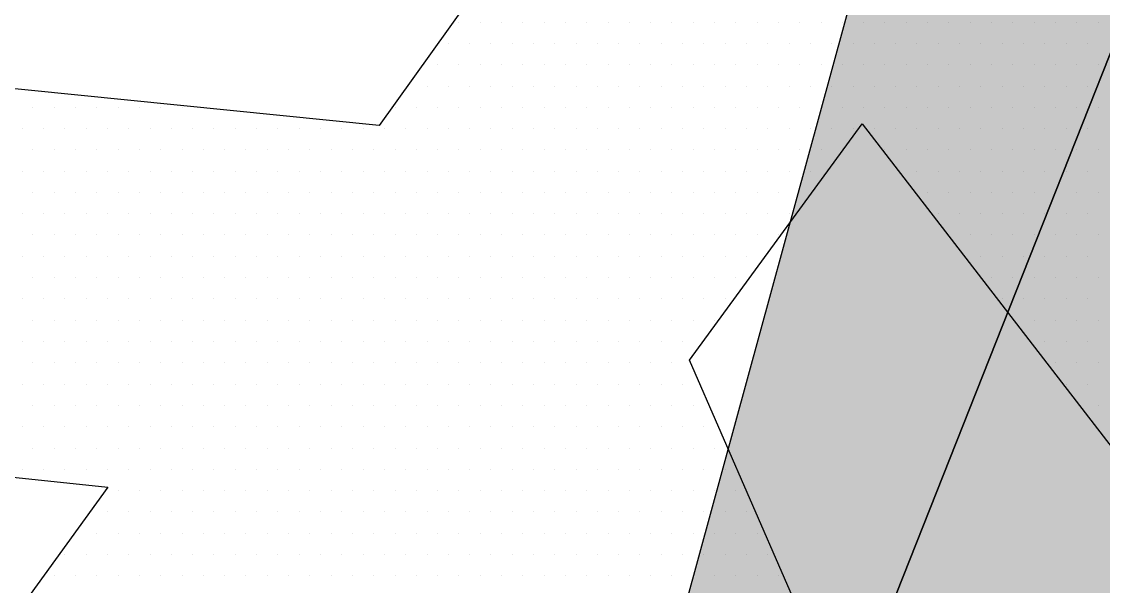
# Paper-space layout 'TOP_A1_00200_01-01-2017_MODELE' of a CAD drawing. Header units: millimetres. Extents: x -52 to 293, y -3 to 294.
# Drawn here: x -24.188 to -19.53, y 49.102 to 51.535 of the extents above; entities that cross this region are included whole.
import ezdxf

# ---------------------------------------------------------------- set-up
doc = ezdxf.new("R2010")
doc.units = ezdxf.units.MM
doc.header["$LTSCALE"] = 2
doc.linetypes.add('CACHEX2', pattern=[0.75, 0.5, -0.25])
for name, color, linetype in [('CALQUE_7', 4, 'Continuous'), ('CARTOUCHE', 7, 'Continuous'), ('rosace', 7, 'Continuous')]:
    doc.layers.add(name, color=color, linetype=linetype)

# ---------------------------------------------------------------- blocks, each defined once
blk = doc.blocks.new('A$C715108E3')
at = {"layer": 'CALQUE_7', "color": 131}
for p, q in [((-13.5764, -18.4684), (-13.5764, -18.4684)), ((-13.552, -18.4684), (-13.552, -18.4684)), ((-13.46, -18.4684), (-13.46, -18.4684)), ((-13.3686, -18.4684), (-13.3686, -18.4684)), ((-13.2767, -18.4684), (-13.2767, -18.4684)), ((-13.1849, -18.4684), (-13.1849, -18.4684)), ((-13.0934, -18.4684), (-13.0934, -18.4684)), ((-13.0014, -18.4684), (-13.0014, -18.4684)), ((-12.9098, -18.4684), (-12.9098, -18.4684)), ((-12.8178, -18.4684), (-12.8178, -18.4684)), ((-12.7265, -18.4684), (-12.7265, -18.4684)), ((-12.6345, -18.4684), (-12.6345, -18.4684)), ((-12.5424, -18.4684), (-12.5424, -18.4684)), ((-12.4514, -18.4684), (-12.4514, -18.4684)), ((-12.3593, -18.4684), (-12.3593, -18.4684)), ((-12.2673, -18.4684), (-12.2673, -18.4684)), ((-12.1762, -18.4684), (-12.1762, -18.4684)), ((-12.0844, -18.4684), (-12.0844, -18.4684)), ((-11.9924, -18.4684), (-11.9924, -18.4684)), ((-11.9011, -18.4684), (-11.9011, -18.4684)), ((-11.8091, -18.4684), (-11.8091, -18.4684)), ((-11.7174, -18.4684), (-11.7174, -18.4684)), ((-11.6252, -18.4684), (-11.6252, -18.4684)), ((-11.5338, -18.4684), (-11.5338, -18.4684)), ((-11.442, -18.4684), (-11.442, -18.4684)), ((-11.3501, -18.4684), (-11.3501, -18.4684)), ((-11.2587, -18.4684), (-11.2587, -18.4684)), ((-11.1668, -18.4684), (-11.1668, -18.4684)), ((-11.0748, -18.4684), (-11.0748, -18.4684)), ((-10.9835, -18.4684), (-10.9835, -18.4684)), ((-10.8917, -18.4684), (-10.8917, -18.4684)), ((-10.7995, -18.4684), (-10.7995, -18.4684)), ((-13.6422, -18.5599), (-13.6422, -18.5599)), ((-13.5976, -18.5599), (-13.5976, -18.5599)), ((-13.5063, -18.5599), (-13.5063, -18.5599)), ((-13.4143, -18.5599), (-13.4143, -18.5599)), ((-13.3223, -18.5599), (-13.3223, -18.5599)), ((-13.2312, -18.5599), (-13.2312, -18.5599)), ((-13.1392, -18.5599), (-13.1392, -18.5599)), ((-13.0473, -18.5599), (-13.0473, -18.5599)), ((-12.9559, -18.5599), (-12.9559, -18.5599)), ((-12.8642, -18.5599), (-12.8642, -18.5599)), ((-12.7722, -18.5599), (-12.7722, -18.5599)), ((-12.6802, -18.5599), (-12.6802, -18.5599)), ((-12.5889, -18.5599), (-12.5889, -18.5599)), ((-12.4971, -18.5599), (-12.4971, -18.5599)), ((-12.4053, -18.5599), (-12.4053, -18.5599)), ((-12.3136, -18.5599), (-12.3136, -18.5599)), ((-12.2216, -18.5599), (-12.2216, -18.5599)), ((-12.1298, -18.5599), (-12.1298, -18.5599)), ((-12.0387, -18.5599), (-12.0387, -18.5599)), ((-11.9465, -18.5599), (-11.9465, -18.5599)), ((-11.8546, -18.5599), (-11.8546, -18.5599)), ((-11.7628, -18.5599), (-11.7628, -18.5599)), ((-11.6713, -18.5599), (-11.6713, -18.5599)), ((-11.5795, -18.5599), (-11.5795, -18.5599)), ((-11.4877, -18.5599), (-11.4877, -18.5599)), ((-11.3966, -18.5599), (-11.3966, -18.5599)), ((-11.3046, -18.5599), (-11.3046, -18.5599)), ((-11.2126, -18.5599), (-11.2126, -18.5599)), ((-11.1213, -18.5599), (-11.1213, -18.5599)), ((-11.0293, -18.5599), (-11.0293, -18.5599)), ((-10.9374, -18.5599), (-10.9374, -18.5599)), ((-10.846, -18.5599), (-10.846, -18.5599)), ((-13.7082, -18.6525), (-13.7082, -18.6525)), ((-13.6441, -18.6525), (-13.6441, -18.6525)), ((-13.552, -18.6525), (-13.552, -18.6525)), ((-13.46, -18.6525), (-13.46, -18.6525)), ((-13.3686, -18.6525), (-13.3686, -18.6525)), ((-13.2767, -18.6525), (-13.2767, -18.6525)), ((-13.1849, -18.6525), (-13.1849, -18.6525)), ((-13.0934, -18.6525), (-13.0934, -18.6525)), ((-13.0014, -18.6525), (-13.0014, -18.6525)), ((-12.9098, -18.6525), (-12.9098, -18.6525)), ((-12.8178, -18.6525), (-12.8178, -18.6525)), ((-12.7265, -18.6525), (-12.7265, -18.6525)), ((-12.6345, -18.6525), (-12.6345, -18.6525)), ((-12.5424, -18.6525), (-12.5424, -18.6525)), ((-12.4514, -18.6525), (-12.4514, -18.6525)), ((-12.3593, -18.6525), (-12.3593, -18.6525)), ((-12.2673, -18.6525), (-12.2673, -18.6525)), ((-12.1762, -18.6525), (-12.1762, -18.6525)), ((-12.0844, -18.6525), (-12.0844, -18.6525)), ((-11.9924, -18.6525), (-11.9924, -18.6525)), ((-11.9011, -18.6525), (-11.9011, -18.6525)), ((-11.8091, -18.6525), (-11.8091, -18.6525)), ((-11.7174, -18.6525), (-11.7174, -18.6525)), ((-11.6252, -18.6525), (-11.6252, -18.6525)), ((-11.5338, -18.6525), (-11.5338, -18.6525)), ((-11.442, -18.6525), (-11.442, -18.6525)), ((-11.3501, -18.6525), (-11.3501, -18.6525)), ((-11.2587, -18.6525), (-11.2587, -18.6525)), ((-11.1668, -18.6525), (-11.1668, -18.6525)), ((-11.0748, -18.6525), (-11.0748, -18.6525)), ((-10.9835, -18.6525), (-10.9835, -18.6525)), ((-10.8917, -18.6525), (-10.8917, -18.6525)), ((-10.7995, -18.6525), (-10.7995, -18.6525)), ((-13.7737, -18.7438), (-13.7737, -18.7438)), ((-13.6894, -18.7438), (-13.6894, -18.7438)), ((-13.5976, -18.7438), (-13.5976, -18.7438)), ((-13.5063, -18.7438), (-13.5063, -18.7438)), ((-13.4143, -18.7438), (-13.4143, -18.7438)), ((-13.3223, -18.7438), (-13.3223, -18.7438)), ((-13.2312, -18.7438), (-13.2312, -18.7438)), ((-13.1392, -18.7438), (-13.1392, -18.7438)), ((-13.0473, -18.7438), (-13.0473, -18.7438)), ((-12.9559, -18.7438), (-12.9559, -18.7438)), ((-12.8642, -18.7438), (-12.8642, -18.7438)), ((-12.7722, -18.7438), (-12.7722, -18.7438)), ((-12.6802, -18.7438), (-12.6802, -18.7438)), ((-12.5889, -18.7438), (-12.5889, -18.7438)), ((-12.4971, -18.7438), (-12.4971, -18.7438)), ((-12.4053, -18.7438), (-12.4053, -18.7438)), ((-12.3136, -18.7438), (-12.3136, -18.7438)), ((-12.2216, -18.7438), (-12.2216, -18.7438)), ((-12.1298, -18.7438), (-12.1298, -18.7438)), ((-12.0387, -18.7438), (-12.0387, -18.7438)), ((-11.9465, -18.7438), (-11.9465, -18.7438)), ((-11.8546, -18.7438), (-11.8546, -18.7438)), ((-11.7628, -18.7438), (-11.7628, -18.7438)), ((-11.6713, -18.7438), (-11.6713, -18.7438)), ((-11.5795, -18.7438), (-11.5795, -18.7438)), ((-11.4877, -18.7438), (-11.4877, -18.7438)), ((-11.3966, -18.7438), (-11.3966, -18.7438)), ((-11.3046, -18.7438), (-11.3046, -18.7438)), ((-11.2126, -18.7438), (-11.2126, -18.7438)), ((-11.1213, -18.7438), (-11.1213, -18.7438)), ((-11.0293, -18.7438), (-11.0293, -18.7438)), ((-10.9374, -18.7438), (-10.9374, -18.7438)), ((-10.846, -18.7438), (-10.846, -18.7438)), ((-15.3866, -18.835), (-15.3866, -18.835)), ((-15.2948, -18.835), (-15.2948, -18.835)), ((-15.203, -18.835), (-15.203, -18.835)), ((-15.1117, -18.835), (-15.1117, -18.835)), ((-15.0197, -18.835), (-15.0197, -18.835)), ((-14.9278, -18.835), (-14.9278, -18.835)), ((-14.8364, -18.835), (-14.8364, -18.835)), ((-14.7444, -18.835), (-14.7444, -18.835)), ((-13.839, -18.835), (-13.839, -18.835)), ((-13.827, -18.835), (-13.827, -18.835)), ((-13.7351, -18.835), (-13.7351, -18.835)), ((-13.6441, -18.835), (-13.6441, -18.835)), ((-13.552, -18.835), (-13.552, -18.835)), ((-13.46, -18.835), (-13.46, -18.835)), ((-13.3686, -18.835), (-13.3686, -18.835)), ((-13.2767, -18.835), (-13.2767, -18.835)), ((-13.1849, -18.835), (-13.1849, -18.835)), ((-13.0934, -18.835), (-13.0934, -18.835)), ((-13.0014, -18.835), (-13.0014, -18.835)), ((-12.9098, -18.835), (-12.9098, -18.835)), ((-12.8178, -18.835), (-12.8178, -18.835)), ((-12.7265, -18.835), (-12.7265, -18.835)), ((-12.6345, -18.835), (-12.6345, -18.835)), ((-12.5424, -18.835), (-12.5424, -18.835)), ((-12.4514, -18.835), (-12.4514, -18.835)), ((-12.3593, -18.835), (-12.3593, -18.835)), ((-12.2673, -18.835), (-12.2673, -18.835)), ((-12.1762, -18.835), (-12.1762, -18.835)), ((-12.0844, -18.835), (-12.0844, -18.835)), ((-11.9924, -18.835), (-11.9924, -18.835)), ((-11.9011, -18.835), (-11.9011, -18.835)), ((-11.8091, -18.835), (-11.8091, -18.835)), ((-11.7174, -18.835), (-11.7174, -18.835)), ((-11.6252, -18.835), (-11.6252, -18.835)), ((-11.5338, -18.835), (-11.5338, -18.835)), ((-11.442, -18.835), (-11.442, -18.835)), ((-11.3501, -18.835), (-11.3501, -18.835)), ((-11.2587, -18.835), (-11.2587, -18.835)), ((-11.1668, -18.835), (-11.1668, -18.835)), ((-11.0748, -18.835), (-11.0748, -18.835)), ((-10.9835, -18.835), (-10.9835, -18.835)), ((-10.8917, -18.835), (-10.8917, -18.835)), ((-10.7995, -18.835), (-10.7995, -18.835)), ((-15.4324, -18.9276), (-15.4324, -18.9276)), ((-15.3409, -18.9276), (-15.3409, -18.9276)), ((-15.2491, -18.9276), (-15.2491, -18.9276)), ((-15.1572, -18.9276), (-15.1572, -18.9276)), ((-15.0652, -18.9276), (-15.0652, -18.9276)), ((-14.9739, -18.9276), (-14.9739, -18.9276)), ((-14.8819, -18.9276), (-14.8819, -18.9276)), ((-14.7903, -18.9276), (-14.7903, -18.9276)), ((-14.6988, -18.9276), (-14.6988, -18.9276)), ((-14.607, -18.9276), (-14.607, -18.9276)), ((-14.5152, -18.9276), (-14.5152, -18.9276)), ((-14.4237, -18.9276), (-14.4237, -18.9276)), ((-14.3319, -18.9276), (-14.3319, -18.9276)), ((-14.2398, -18.9276), (-14.2398, -18.9276)), ((-14.1478, -18.9276), (-14.1478, -18.9276)), ((-14.0566, -18.9276), (-14.0566, -18.9276)), ((-13.9645, -18.9276), (-13.9645, -18.9276)), ((-13.8727, -18.9276), (-13.8727, -18.9276)), ((-13.7812, -18.9276), (-13.7812, -18.9276)), ((-13.6894, -18.9276), (-13.6894, -18.9276)), ((-13.5976, -18.9276), (-13.5976, -18.9276)), ((-13.5063, -18.9276), (-13.5063, -18.9276)), ((-13.4143, -18.9276), (-13.4143, -18.9276)), ((-13.3223, -18.9276), (-13.3223, -18.9276)), ((-13.2312, -18.9276), (-13.2312, -18.9276)), ((-13.1392, -18.9276), (-13.1392, -18.9276)), ((-13.0473, -18.9276), (-13.0473, -18.9276)), ((-12.9559, -18.9276), (-12.9559, -18.9276)), ((-12.8642, -18.9276), (-12.8642, -18.9276)), ((-12.7722, -18.9276), (-12.7722, -18.9276)), ((-12.6802, -18.9276), (-12.6802, -18.9276)), ((-12.5889, -18.9276), (-12.5889, -18.9276)), ((-12.4971, -18.9276), (-12.4971, -18.9276)), ((-12.4053, -18.9276), (-12.4053, -18.9276)), ((-12.3136, -18.9276), (-12.3136, -18.9276)), ((-12.2216, -18.9276), (-12.2216, -18.9276)), ((-12.1298, -18.9276), (-12.1298, -18.9276)), ((-12.0387, -18.9276), (-12.0387, -18.9276)), ((-11.9465, -18.9276), (-11.9465, -18.9276)), ((-11.8546, -18.9276), (-11.8546, -18.9276)), ((-11.801, -18.9276), (-11.801, -18.9276)), ((-11.7628, -18.9276), (-11.7628, -18.9276)), ((-11.6713, -18.9276), (-11.6713, -18.9276)), ((-11.5795, -18.9276), (-11.5795, -18.9276)), ((-11.4877, -18.9276), (-11.4877, -18.9276)), ((-11.3966, -18.9276), (-11.3966, -18.9276)), ((-11.3046, -18.9276), (-11.3046, -18.9276)), ((-11.2126, -18.9276), (-11.2126, -18.9276)), ((-11.1213, -18.9276), (-11.1213, -18.9276)), ((-11.0293, -18.9276), (-11.0293, -18.9276)), ((-10.9374, -18.9276), (-10.9374, -18.9276)), ((-10.846, -18.9276), (-10.846, -18.9276)), ((-15.3866, -19.0189), (-15.3866, -19.0189)), ((-15.2948, -19.0189), (-15.2948, -19.0189)), ((-15.203, -19.0189), (-15.203, -19.0189)), ((-15.1117, -19.0189), (-15.1117, -19.0189)), ((-15.0197, -19.0189), (-15.0197, -19.0189)), ((-14.9278, -19.0189), (-14.9278, -19.0189)), ((-14.8364, -19.0189), (-14.8364, -19.0189)), ((-14.7444, -19.0189), (-14.7444, -19.0189)), ((-14.6527, -19.0189), (-14.6527, -19.0189)), ((-14.5611, -19.0189), (-14.5611, -19.0189)), ((-14.4694, -19.0189), (-14.4694, -19.0189)), ((-14.3774, -19.0189), (-14.3774, -19.0189)), ((-14.2861, -19.0189), (-14.2861, -19.0189)), ((-14.1941, -19.0189), (-14.1941, -19.0189)), ((-14.1021, -19.0189), (-14.1021, -19.0189)), ((-14.0103, -19.0189), (-14.0103, -19.0189)), ((-13.9192, -19.0189), (-13.9192, -19.0189)), ((-13.827, -19.0189), (-13.827, -19.0189)), ((-13.7351, -19.0189), (-13.7351, -19.0189)), ((-13.6441, -19.0189), (-13.6441, -19.0189)), ((-13.552, -19.0189), (-13.552, -19.0189)), ((-13.46, -19.0189), (-13.46, -19.0189)), ((-13.3686, -19.0189), (-13.3686, -19.0189)), ((-13.2767, -19.0189), (-13.2767, -19.0189)), ((-13.1849, -19.0189), (-13.1849, -19.0189)), ((-13.0934, -19.0189), (-13.0934, -19.0189)), ((-13.0014, -19.0189), (-13.0014, -19.0189)), ((-12.9098, -19.0189), (-12.9098, -19.0189)), ((-12.8178, -19.0189), (-12.8178, -19.0189)), ((-12.7265, -19.0189), (-12.7265, -19.0189)), ((-12.6345, -19.0189), (-12.6345, -19.0189)), ((-12.5424, -19.0189), (-12.5424, -19.0189)), ((-12.4514, -19.0189), (-12.4514, -19.0189)), ((-12.3593, -19.0189), (-12.3593, -19.0189)), ((-12.2673, -19.0189), (-12.2673, -19.0189)), ((-12.1762, -19.0189), (-12.1762, -19.0189)), ((-12.0844, -19.0189), (-12.0844, -19.0189)), ((-11.9924, -19.0189), (-11.9924, -19.0189)), ((-11.9011, -19.0189), (-11.9011, -19.0189)), ((-11.7296, -19.0189), (-11.7296, -19.0189)), ((-11.7174, -19.0189), (-11.7174, -19.0189)), ((-11.6252, -19.0189), (-11.6252, -19.0189)), ((-11.5338, -19.0189), (-11.5338, -19.0189)), ((-11.442, -19.0189), (-11.442, -19.0189)), ((-11.3501, -19.0189), (-11.3501, -19.0189)), ((-11.2587, -19.0189), (-11.2587, -19.0189)), ((-11.1668, -19.0189), (-11.1668, -19.0189)), ((-11.0748, -19.0189), (-11.0748, -19.0189)), ((-10.9835, -19.0189), (-10.9835, -19.0189)), ((-10.8917, -19.0189), (-10.8917, -19.0189)), ((-10.7995, -19.0189), (-10.7995, -19.0189)), ((-15.4324, -19.1101), (-15.4324, -19.1101)), ((-15.3409, -19.1101), (-15.3409, -19.1101)), ((-15.2491, -19.1101), (-15.2491, -19.1101)), ((-15.1572, -19.1101), (-15.1572, -19.1101)), ((-15.0652, -19.1101), (-15.0652, -19.1101)), ((-14.9739, -19.1101), (-14.9739, -19.1101)), ((-14.8819, -19.1101), (-14.8819, -19.1101)), ((-14.7903, -19.1101), (-14.7903, -19.1101)), ((-14.6988, -19.1101), (-14.6988, -19.1101)), ((-14.607, -19.1101), (-14.607, -19.1101)), ((-14.5152, -19.1101), (-14.5152, -19.1101)), ((-14.4237, -19.1101), (-14.4237, -19.1101)), ((-14.3319, -19.1101), (-14.3319, -19.1101)), ((-14.2398, -19.1101), (-14.2398, -19.1101)), ((-14.1478, -19.1101), (-14.1478, -19.1101)), ((-14.0566, -19.1101), (-14.0566, -19.1101)), ((-13.9645, -19.1101), (-13.9645, -19.1101)), ((-13.8727, -19.1101), (-13.8727, -19.1101)), ((-13.7812, -19.1101), (-13.7812, -19.1101)), ((-13.6894, -19.1101), (-13.6894, -19.1101)), ((-13.5976, -19.1101), (-13.5976, -19.1101)), ((-13.5063, -19.1101), (-13.5063, -19.1101)), ((-13.4143, -19.1101), (-13.4143, -19.1101)), ((-13.3223, -19.1101), (-13.3223, -19.1101)), ((-13.2312, -19.1101), (-13.2312, -19.1101)), ((-13.1392, -19.1101), (-13.1392, -19.1101)), ((-13.0473, -19.1101), (-13.0473, -19.1101)), ((-12.9559, -19.1101), (-12.9559, -19.1101)), ((-12.8642, -19.1101), (-12.8642, -19.1101)), ((-12.7722, -19.1101), (-12.7722, -19.1101)), ((-12.6802, -19.1101), (-12.6802, -19.1101)), ((-12.5889, -19.1101), (-12.5889, -19.1101)), ((-12.4971, -19.1101), (-12.4971, -19.1101)), ((-12.4053, -19.1101), (-12.4053, -19.1101)), ((-12.3136, -19.1101), (-12.3136, -19.1101)), ((-12.2216, -19.1101), (-12.2216, -19.1101)), ((-12.1298, -19.1101), (-12.1298, -19.1101)), ((-12.0387, -19.1101), (-12.0387, -19.1101)), ((-11.659, -19.1101), (-11.659, -19.1101)), ((-11.5795, -19.1101), (-11.5795, -19.1101)), ((-11.4877, -19.1101), (-11.4877, -19.1101)), ((-11.3966, -19.1101), (-11.3966, -19.1101)), ((-11.3046, -19.1101), (-11.3046, -19.1101)), ((-11.2126, -19.1101), (-11.2126, -19.1101)), ((-11.1213, -19.1101), (-11.1213, -19.1101)), ((-11.0293, -19.1101), (-11.0293, -19.1101)), ((-10.9374, -19.1101), (-10.9374, -19.1101)), ((-10.846, -19.1101), (-10.846, -19.1101)), ((-15.3866, -19.2027), (-15.3866, -19.2027)), ((-15.2948, -19.2027), (-15.2948, -19.2027)), ((-15.203, -19.2027), (-15.203, -19.2027)), ((-15.1117, -19.2027), (-15.1117, -19.2027)), ((-15.0197, -19.2027), (-15.0197, -19.2027)), ((-14.9278, -19.2027), (-14.9278, -19.2027)), ((-14.8364, -19.2027), (-14.8364, -19.2027)), ((-14.7444, -19.2027), (-14.7444, -19.2027)), ((-14.6527, -19.2027), (-14.6527, -19.2027)), ((-14.5611, -19.2027), (-14.5611, -19.2027)), ((-14.4694, -19.2027), (-14.4694, -19.2027)), ((-14.3774, -19.2027), (-14.3774, -19.2027)), ((-14.2861, -19.2027), (-14.2861, -19.2027)), ((-14.1941, -19.2027), (-14.1941, -19.2027)), ((-14.1021, -19.2027), (-14.1021, -19.2027)), ((-14.0103, -19.2027), (-14.0103, -19.2027)), ((-13.9192, -19.2027), (-13.9192, -19.2027)), ((-13.827, -19.2027), (-13.827, -19.2027)), ((-13.7351, -19.2027), (-13.7351, -19.2027)), ((-13.6441, -19.2027), (-13.6441, -19.2027)), ((-13.552, -19.2027), (-13.552, -19.2027)), ((-13.46, -19.2027), (-13.46, -19.2027)), ((-13.3686, -19.2027), (-13.3686, -19.2027)), ((-13.2767, -19.2027), (-13.2767, -19.2027)), ((-13.1849, -19.2027), (-13.1849, -19.2027)), ((-13.0934, -19.2027), (-13.0934, -19.2027)), ((-13.0014, -19.2027), (-13.0014, -19.2027)), ((-12.9098, -19.2027), (-12.9098, -19.2027)), ((-12.8178, -19.2027), (-12.8178, -19.2027)), ((-12.7265, -19.2027), (-12.7265, -19.2027)), ((-12.6345, -19.2027), (-12.6345, -19.2027)), ((-12.5424, -19.2027), (-12.5424, -19.2027)), ((-12.4514, -19.2027), (-12.4514, -19.2027)), ((-12.3593, -19.2027), (-12.3593, -19.2027)), ((-12.2673, -19.2027), (-12.2673, -19.2027)), ((-12.1762, -19.2027), (-12.1762, -19.2027)), ((-12.0844, -19.2027), (-12.0844, -19.2027)), ((-11.5885, -19.2027), (-11.5885, -19.2027)), ((-11.5338, -19.2027), (-11.5338, -19.2027)), ((-11.442, -19.2027), (-11.442, -19.2027)), ((-11.3501, -19.2027), (-11.3501, -19.2027)), ((-11.2587, -19.2027), (-11.2587, -19.2027)), ((-11.1668, -19.2027), (-11.1668, -19.2027)), ((-11.0748, -19.2027), (-11.0748, -19.2027)), ((-10.9835, -19.2027), (-10.9835, -19.2027)), ((-10.8917, -19.2027), (-10.8917, -19.2027)), ((-10.7995, -19.2027), (-10.7995, -19.2027)), ((-15.4324, -19.294), (-15.4324, -19.294)), ((-15.3409, -19.294), (-15.3409, -19.294)), ((-15.2491, -19.294), (-15.2491, -19.294)), ((-15.1572, -19.294), (-15.1572, -19.294)), ((-15.0652, -19.294), (-15.0652, -19.294)), ((-14.9739, -19.294), (-14.9739, -19.294)), ((-14.8819, -19.294), (-14.8819, -19.294)), ((-14.7903, -19.294), (-14.7903, -19.294)), ((-14.6988, -19.294), (-14.6988, -19.294)), ((-14.607, -19.294), (-14.607, -19.294)), ((-14.5152, -19.294), (-14.5152, -19.294)), ((-14.4237, -19.294), (-14.4237, -19.294)), ((-14.3319, -19.294), (-14.3319, -19.294)), ((-14.2398, -19.294), (-14.2398, -19.294)), ((-14.1478, -19.294), (-14.1478, -19.294)), ((-14.0566, -19.294), (-14.0566, -19.294)), ((-13.9645, -19.294), (-13.9645, -19.294)), ((-13.8727, -19.294), (-13.8727, -19.294)), ((-13.7812, -19.294), (-13.7812, -19.294)), ((-13.6894, -19.294), (-13.6894, -19.294)), ((-13.5976, -19.294), (-13.5976, -19.294)), ((-13.5063, -19.294), (-13.5063, -19.294)), ((-13.4143, -19.294), (-13.4143, -19.294)), ((-13.3223, -19.294), (-13.3223, -19.294)), ((-13.2312, -19.294), (-13.2312, -19.294)), ((-13.1392, -19.294), (-13.1392, -19.294)), ((-13.0473, -19.294), (-13.0473, -19.294)), ((-12.9559, -19.294), (-12.9559, -19.294)), ((-12.8642, -19.294), (-12.8642, -19.294)), ((-12.7722, -19.294), (-12.7722, -19.294)), ((-12.6802, -19.294), (-12.6802, -19.294)), ((-12.5889, -19.294), (-12.5889, -19.294)), ((-12.4971, -19.294), (-12.4971, -19.294)), ((-12.4053, -19.294), (-12.4053, -19.294)), ((-12.3136, -19.294), (-12.3136, -19.294)), ((-12.2216, -19.294), (-12.2216, -19.294)), ((-12.1298, -19.294), (-12.1298, -19.294)), ((-11.5177, -19.294), (-11.5177, -19.294)), ((-11.4877, -19.294), (-11.4877, -19.294)), ((-11.3966, -19.294), (-11.3966, -19.294)), ((-11.3046, -19.294), (-11.3046, -19.294)), ((-11.2126, -19.294), (-11.2126, -19.294)), ((-11.1213, -19.294), (-11.1213, -19.294)), ((-11.0293, -19.294), (-11.0293, -19.294)), ((-10.9374, -19.294), (-10.9374, -19.294)), ((-10.846, -19.294), (-10.846, -19.294)), ((-15.3866, -19.3855), (-15.3866, -19.3855)), ((-15.2948, -19.3855), (-15.2948, -19.3855)), ((-15.203, -19.3855), (-15.203, -19.3855)), ((-15.1117, -19.3855), (-15.1117, -19.3855)), ((-15.0197, -19.3855), (-15.0197, -19.3855)), ((-14.9278, -19.3855), (-14.9278, -19.3855)), ((-14.8364, -19.3855), (-14.8364, -19.3855)), ((-14.7444, -19.3855), (-14.7444, -19.3855)), ((-14.6527, -19.3855), (-14.6527, -19.3855)), ((-14.5611, -19.3855), (-14.5611, -19.3855)), ((-14.4694, -19.3855), (-14.4694, -19.3855)), ((-14.3774, -19.3855), (-14.3774, -19.3855)), ((-14.2861, -19.3855), (-14.2861, -19.3855)), ((-14.1941, -19.3855), (-14.1941, -19.3855)), ((-14.1021, -19.3855), (-14.1021, -19.3855)), ((-14.0103, -19.3855), (-14.0103, -19.3855)), ((-13.9192, -19.3855), (-13.9192, -19.3855)), ((-13.827, -19.3855), (-13.827, -19.3855)), ((-13.7351, -19.3855), (-13.7351, -19.3855)), ((-13.6441, -19.3855), (-13.6441, -19.3855)), ((-13.552, -19.3855), (-13.552, -19.3855)), ((-13.46, -19.3855), (-13.46, -19.3855)), ((-13.3686, -19.3855), (-13.3686, -19.3855)), ((-13.2767, -19.3855), (-13.2767, -19.3855)), ((-13.1849, -19.3855), (-13.1849, -19.3855)), ((-13.0934, -19.3855), (-13.0934, -19.3855)), ((-13.0014, -19.3855), (-13.0014, -19.3855)), ((-12.9098, -19.3855), (-12.9098, -19.3855)), ((-12.8178, -19.3855), (-12.8178, -19.3855)), ((-12.7265, -19.3855), (-12.7265, -19.3855)), ((-12.6345, -19.3855), (-12.6345, -19.3855)), ((-12.5424, -19.3855), (-12.5424, -19.3855)), ((-12.4514, -19.3855), (-12.4514, -19.3855)), ((-12.3593, -19.3855), (-12.3593, -19.3855)), ((-12.2673, -19.3855), (-12.2673, -19.3855)), ((-12.1762, -19.3855), (-12.1762, -19.3855)), ((-11.4464, -19.3855), (-11.4464, -19.3855)), ((-11.442, -19.3855), (-11.442, -19.3855)), ((-11.3501, -19.3855), (-11.3501, -19.3855)), ((-11.2587, -19.3855), (-11.2587, -19.3855)), ((-11.1668, -19.3855), (-11.1668, -19.3855)), ((-11.0748, -19.3855), (-11.0748, -19.3855)), ((-10.9835, -19.3855), (-10.9835, -19.3855)), ((-10.8917, -19.3855), (-10.8917, -19.3855)), ((-10.7995, -19.3855), (-10.7995, -19.3855)), ((-15.4324, -19.4779), (-15.4324, -19.4779)), ((-15.3409, -19.4779), (-15.3409, -19.4779)), ((-15.2491, -19.4779), (-15.2491, -19.4779)), ((-15.1572, -19.4779), (-15.1572, -19.4779)), ((-15.0652, -19.4779), (-15.0652, -19.4779)), ((-14.9739, -19.4779), (-14.9739, -19.4779)), ((-14.8819, -19.4779), (-14.8819, -19.4779)), ((-14.7903, -19.4779), (-14.7903, -19.4779)), ((-14.6988, -19.4779), (-14.6988, -19.4779)), ((-14.607, -19.4779), (-14.607, -19.4779)), ((-14.5152, -19.4779), (-14.5152, -19.4779)), ((-14.4237, -19.4779), (-14.4237, -19.4779)), ((-14.3319, -19.4779), (-14.3319, -19.4779)), ((-14.2398, -19.4779), (-14.2398, -19.4779)), ((-14.1478, -19.4779), (-14.1478, -19.4779)), ((-14.0566, -19.4779), (-14.0566, -19.4779)), ((-13.9645, -19.4779), (-13.9645, -19.4779)), ((-13.8727, -19.4779), (-13.8727, -19.4779)), ((-13.7812, -19.4779), (-13.7812, -19.4779)), ((-13.6894, -19.4779), (-13.6894, -19.4779)), ((-13.5976, -19.4779), (-13.5976, -19.4779)), ((-13.5063, -19.4779), (-13.5063, -19.4779)), ((-13.4143, -19.4779), (-13.4143, -19.4779)), ((-13.3223, -19.4779), (-13.3223, -19.4779)), ((-13.2312, -19.4779), (-13.2312, -19.4779)), ((-13.1392, -19.4779), (-13.1392, -19.4779)), ((-13.0473, -19.4779), (-13.0473, -19.4779)), ((-12.9559, -19.4779), (-12.9559, -19.4779)), ((-12.8642, -19.4779), (-12.8642, -19.4779)), ((-12.7722, -19.4779), (-12.7722, -19.4779)), ((-12.6802, -19.4779), (-12.6802, -19.4779)), ((-12.5889, -19.4779), (-12.5889, -19.4779)), ((-12.4971, -19.4779), (-12.4971, -19.4779)), ((-12.4053, -19.4779), (-12.4053, -19.4779)), ((-12.3136, -19.4779), (-12.3136, -19.4779)), ((-11.3758, -19.4779), (-11.3758, -19.4779)), ((-11.3046, -19.4779), (-11.3046, -19.4779)), ((-11.2126, -19.4779), (-11.2126, -19.4779)), ((-11.1213, -19.4779), (-11.1213, -19.4779)), ((-11.0293, -19.4779), (-11.0293, -19.4779)), ((-10.9374, -19.4779), (-10.9374, -19.4779)), ((-10.846, -19.4779), (-10.846, -19.4779)), ((-15.3866, -19.5693), (-15.3866, -19.5693)), ((-15.2948, -19.5693), (-15.2948, -19.5693)), ((-15.203, -19.5693), (-15.203, -19.5693)), ((-15.1117, -19.5693), (-15.1117, -19.5693)), ((-15.0197, -19.5693), (-15.0197, -19.5693)), ((-14.9278, -19.5693), (-14.9278, -19.5693)), ((-14.8364, -19.5693), (-14.8364, -19.5693)), ((-14.7444, -19.5693), (-14.7444, -19.5693)), ((-14.6527, -19.5693), (-14.6527, -19.5693)), ((-14.5611, -19.5693), (-14.5611, -19.5693)), ((-14.4694, -19.5693), (-14.4694, -19.5693)), ((-14.3774, -19.5693), (-14.3774, -19.5693)), ((-14.2861, -19.5693), (-14.2861, -19.5693)), ((-14.1941, -19.5693), (-14.1941, -19.5693)), ((-14.1021, -19.5693), (-14.1021, -19.5693)), ((-14.0103, -19.5693), (-14.0103, -19.5693)), ((-13.9192, -19.5693), (-13.9192, -19.5693)), ((-13.827, -19.5693), (-13.827, -19.5693)), ((-13.7351, -19.5693), (-13.7351, -19.5693)), ((-13.6441, -19.5693), (-13.6441, -19.5693)), ((-13.552, -19.5693), (-13.552, -19.5693)), ((-13.46, -19.5693), (-13.46, -19.5693)), ((-13.3686, -19.5693), (-13.3686, -19.5693)), ((-13.2767, -19.5693), (-13.2767, -19.5693)), ((-13.1849, -19.5693), (-13.1849, -19.5693)), ((-13.0934, -19.5693), (-13.0934, -19.5693)), ((-13.0014, -19.5693), (-13.0014, -19.5693)), ((-12.9098, -19.5693), (-12.9098, -19.5693)), ((-12.8178, -19.5693), (-12.8178, -19.5693)), ((-12.7265, -19.5693), (-12.7265, -19.5693)), ((-12.6345, -19.5693), (-12.6345, -19.5693)), ((-12.5424, -19.5693), (-12.5424, -19.5693)), ((-12.4514, -19.5693), (-12.4514, -19.5693)), ((-12.3593, -19.5693), (-12.3593, -19.5693)), ((-11.305, -19.5693), (-11.305, -19.5693)), ((-11.2587, -19.5693), (-11.2587, -19.5693)), ((-11.1668, -19.5693), (-11.1668, -19.5693)), ((-11.0748, -19.5693), (-11.0748, -19.5693)), ((-10.9835, -19.5693), (-10.9835, -19.5693)), ((-10.8917, -19.5693), (-10.8917, -19.5693)), ((-10.7995, -19.5693), (-10.7995, -19.5693)), ((-15.4324, -19.6606), (-15.4324, -19.6606)), ((-15.3409, -19.6606), (-15.3409, -19.6606)), ((-15.2491, -19.6606), (-15.2491, -19.6606)), ((-15.1572, -19.6606), (-15.1572, -19.6606)), ((-15.0652, -19.6606), (-15.0652, -19.6606)), ((-14.9739, -19.6606), (-14.9739, -19.6606)), ((-14.8819, -19.6606), (-14.8819, -19.6606)), ((-14.7903, -19.6606), (-14.7903, -19.6606)), ((-14.6988, -19.6606), (-14.6988, -19.6606)), ((-14.607, -19.6606), (-14.607, -19.6606)), ((-14.5152, -19.6606), (-14.5152, -19.6606)), ((-14.4237, -19.6606), (-14.4237, -19.6606)), ((-14.3319, -19.6606), (-14.3319, -19.6606)), ((-14.2398, -19.6606), (-14.2398, -19.6606)), ((-14.1478, -19.6606), (-14.1478, -19.6606)), ((-14.0566, -19.6606), (-14.0566, -19.6606)), ((-13.9645, -19.6606), (-13.9645, -19.6606)), ((-13.8727, -19.6606), (-13.8727, -19.6606)), ((-13.7812, -19.6606), (-13.7812, -19.6606)), ((-13.6894, -19.6606), (-13.6894, -19.6606)), ((-13.5976, -19.6606), (-13.5976, -19.6606)), ((-13.5063, -19.6606), (-13.5063, -19.6606)), ((-13.4143, -19.6606), (-13.4143, -19.6606)), ((-13.3223, -19.6606), (-13.3223, -19.6606)), ((-13.2312, -19.6606), (-13.2312, -19.6606)), ((-13.1392, -19.6606), (-13.1392, -19.6606)), ((-13.0473, -19.6606), (-13.0473, -19.6606)), ((-12.9559, -19.6606), (-12.9559, -19.6606)), ((-12.8642, -19.6606), (-12.8642, -19.6606)), ((-12.7722, -19.6606), (-12.7722, -19.6606)), ((-12.6802, -19.6606), (-12.6802, -19.6606)), ((-12.5889, -19.6606), (-12.5889, -19.6606)), ((-12.4971, -19.6606), (-12.4971, -19.6606)), ((-12.4053, -19.6606), (-12.4053, -19.6606)), ((-11.2337, -19.6606), (-11.2337, -19.6606)), ((-11.2126, -19.6606), (-11.2126, -19.6606)), ((-11.1213, -19.6606), (-11.1213, -19.6606)), ((-11.0293, -19.6606), (-11.0293, -19.6606)), ((-10.9374, -19.6606), (-10.9374, -19.6606)), ((-10.846, -19.6606), (-10.846, -19.6606)), ((-15.3866, -19.753), (-15.3866, -19.753)), ((-15.2948, -19.753), (-15.2948, -19.753)), ((-15.203, -19.753), (-15.203, -19.753)), ((-15.1117, -19.753), (-15.1117, -19.753)), ((-15.0197, -19.753), (-15.0197, -19.753)), ((-14.9278, -19.753), (-14.9278, -19.753)), ((-14.8364, -19.753), (-14.8364, -19.753)), ((-14.7444, -19.753), (-14.7444, -19.753)), ((-14.6527, -19.753), (-14.6527, -19.753)), ((-14.5611, -19.753), (-14.5611, -19.753)), ((-14.4694, -19.753), (-14.4694, -19.753)), ((-14.3774, -19.753), (-14.3774, -19.753)), ((-14.2861, -19.753), (-14.2861, -19.753)), ((-14.1941, -19.753), (-14.1941, -19.753)), ((-14.1021, -19.753), (-14.1021, -19.753)), ((-14.0103, -19.753), (-14.0103, -19.753)), ((-13.9192, -19.753), (-13.9192, -19.753)), ((-13.827, -19.753), (-13.827, -19.753)), ((-13.7351, -19.753), (-13.7351, -19.753)), ((-13.6441, -19.753), (-13.6441, -19.753)), ((-13.552, -19.753), (-13.552, -19.753)), ((-13.46, -19.753), (-13.46, -19.753)), ((-13.3686, -19.753), (-13.3686, -19.753)), ((-13.2767, -19.753), (-13.2767, -19.753)), ((-13.1849, -19.753), (-13.1849, -19.753)), ((-13.0934, -19.753), (-13.0934, -19.753)), ((-13.0014, -19.753), (-13.0014, -19.753)), ((-12.9098, -19.753), (-12.9098, -19.753)), ((-12.8178, -19.753), (-12.8178, -19.753)), ((-12.7265, -19.753), (-12.7265, -19.753)), ((-12.6345, -19.753), (-12.6345, -19.753)), ((-12.5424, -19.753), (-12.5424, -19.753)), ((-12.4514, -19.753), (-12.4514, -19.753)), ((-11.1629, -19.753), (-11.1629, -19.753)), ((-11.0748, -19.753), (-11.0748, -19.753)), ((-10.9835, -19.753), (-10.9835, -19.753)), ((-10.8917, -19.753), (-10.8917, -19.753)), ((-10.7995, -19.753), (-10.7995, -19.753)), ((-15.4324, -19.8444), (-15.4324, -19.8444)), ((-15.3409, -19.8444), (-15.3409, -19.8444)), ((-15.2491, -19.8444), (-15.2491, -19.8444)), ((-15.1572, -19.8444), (-15.1572, -19.8444)), ((-15.0652, -19.8444), (-15.0652, -19.8444)), ((-14.9739, -19.8444), (-14.9739, -19.8444)), ((-14.8819, -19.8444), (-14.8819, -19.8444)), ((-14.7903, -19.8444), (-14.7903, -19.8444)), ((-14.6988, -19.8444), (-14.6988, -19.8444)), ((-14.607, -19.8444), (-14.607, -19.8444)), ((-14.5152, -19.8444), (-14.5152, -19.8444)), ((-14.4237, -19.8444), (-14.4237, -19.8444)), ((-14.3319, -19.8444), (-14.3319, -19.8444)), ((-14.2398, -19.8444), (-14.2398, -19.8444)), ((-14.1478, -19.8444), (-14.1478, -19.8444)), ((-14.0566, -19.8444), (-14.0566, -19.8444)), ((-13.9645, -19.8444), (-13.9645, -19.8444)), ((-13.8727, -19.8444), (-13.8727, -19.8444)), ((-13.7812, -19.8444), (-13.7812, -19.8444)), ((-13.6894, -19.8444), (-13.6894, -19.8444)), ((-13.5976, -19.8444), (-13.5976, -19.8444)), ((-13.5063, -19.8444), (-13.5063, -19.8444)), ((-13.4143, -19.8444), (-13.4143, -19.8444)), ((-13.3223, -19.8444), (-13.3223, -19.8444)), ((-13.2312, -19.8444), (-13.2312, -19.8444)), ((-13.1392, -19.8444), (-13.1392, -19.8444)), ((-13.0473, -19.8444), (-13.0473, -19.8444)), ((-12.9559, -19.8444), (-12.9559, -19.8444)), ((-12.8642, -19.8444), (-12.8642, -19.8444)), ((-12.7722, -19.8444), (-12.7722, -19.8444)), ((-12.6802, -19.8444), (-12.6802, -19.8444)), ((-12.5889, -19.8444), (-12.5889, -19.8444)), ((-11.0922, -19.8444), (-11.0922, -19.8444)), ((-11.0293, -19.8444), (-11.0293, -19.8444)), ((-10.9374, -19.8444), (-10.9374, -19.8444)), ((-10.846, -19.8444), (-10.846, -19.8444)), ((-15.3866, -19.9357), (-15.3866, -19.9357)), ((-15.2948, -19.9357), (-15.2948, -19.9357)), ((-15.203, -19.9357), (-15.203, -19.9357)), ((-15.1117, -19.9357), (-15.1117, -19.9357)), ((-15.0197, -19.9357), (-15.0197, -19.9357)), ((-14.9278, -19.9357), (-14.9278, -19.9357)), ((-14.8364, -19.9357), (-14.8364, -19.9357)), ((-14.7444, -19.9357), (-14.7444, -19.9357)), ((-14.6527, -19.9357), (-14.6527, -19.9357)), ((-14.5611, -19.9357), (-14.5611, -19.9357)), ((-14.4694, -19.9357), (-14.4694, -19.9357)), ((-14.3774, -19.9357), (-14.3774, -19.9357)), ((-14.2861, -19.9357), (-14.2861, -19.9357)), ((-14.1941, -19.9357), (-14.1941, -19.9357)), ((-14.1021, -19.9357), (-14.1021, -19.9357)), ((-14.0103, -19.9357), (-14.0103, -19.9357)), ((-13.9192, -19.9357), (-13.9192, -19.9357)), ((-13.827, -19.9357), (-13.827, -19.9357)), ((-13.7351, -19.9357), (-13.7351, -19.9357)), ((-13.6441, -19.9357), (-13.6441, -19.9357)), ((-13.552, -19.9357), (-13.552, -19.9357)), ((-13.46, -19.9357), (-13.46, -19.9357)), ((-13.3686, -19.9357), (-13.3686, -19.9357)), ((-13.2767, -19.9357), (-13.2767, -19.9357)), ((-13.1849, -19.9357), (-13.1849, -19.9357)), ((-13.0934, -19.9357), (-13.0934, -19.9357)), ((-13.0014, -19.9357), (-13.0014, -19.9357)), ((-12.9098, -19.9357), (-12.9098, -19.9357)), ((-12.8178, -19.9357), (-12.8178, -19.9357)), ((-12.7265, -19.9357), (-12.7265, -19.9357)), ((-12.6345, -19.9357), (-12.6345, -19.9357)), ((-11.021, -19.9357), (-11.021, -19.9357)), ((-10.9835, -19.9357), (-10.9835, -19.9357)), ((-10.8917, -19.9357), (-10.8917, -19.9357)), ((-10.7995, -19.9357), (-10.7995, -19.9357)), ((-15.4324, -20.0281), (-15.4324, -20.0281)), ((-15.3409, -20.0281), (-15.3409, -20.0281)), ((-15.2491, -20.0281), (-15.2491, -20.0281)), ((-15.1572, -20.0281), (-15.1572, -20.0281)), ((-15.0652, -20.0281), (-15.0652, -20.0281)), ((-14.9739, -20.0281), (-14.9739, -20.0281)), ((-14.8819, -20.0281), (-14.8819, -20.0281)), ((-14.7903, -20.0281), (-14.7903, -20.0281)), ((-14.6988, -20.0281), (-14.6988, -20.0281)), ((-14.607, -20.0281), (-14.607, -20.0281)), ((-14.5152, -20.0281), (-14.5152, -20.0281)), ((-14.4237, -20.0281), (-14.4237, -20.0281)), ((-14.3319, -20.0281), (-14.3319, -20.0281)), ((-14.2398, -20.0281), (-14.2398, -20.0281)), ((-14.1478, -20.0281), (-14.1478, -20.0281)), ((-14.0566, -20.0281), (-14.0566, -20.0281)), ((-13.9645, -20.0281), (-13.9645, -20.0281)), ((-13.8727, -20.0281), (-13.8727, -20.0281)), ((-13.7812, -20.0281), (-13.7812, -20.0281)), ((-13.6894, -20.0281), (-13.6894, -20.0281)), ((-13.5976, -20.0281), (-13.5976, -20.0281)), ((-13.5063, -20.0281), (-13.5063, -20.0281)), ((-13.4143, -20.0281), (-13.4143, -20.0281)), ((-13.3223, -20.0281), (-13.3223, -20.0281)), ((-13.2312, -20.0281), (-13.2312, -20.0281)), ((-13.1392, -20.0281), (-13.1392, -20.0281)), ((-13.0473, -20.0281), (-13.0473, -20.0281)), ((-12.9559, -20.0281), (-12.9559, -20.0281)), ((-12.8642, -20.0281), (-12.8642, -20.0281)), ((-12.7722, -20.0281), (-12.7722, -20.0281)), ((-12.6802, -20.0281), (-12.6802, -20.0281)), ((-12.5889, -20.0281), (-12.5889, -20.0281)), ((-10.9502, -20.0281), (-10.9502, -20.0281)), ((-10.9374, -20.0281), (-10.9374, -20.0281)), ((-10.846, -20.0281), (-10.846, -20.0281)), ((-15.3866, -20.1196), (-15.3866, -20.1196)), ((-15.2948, -20.1196), (-15.2948, -20.1196)), ((-15.203, -20.1196), (-15.203, -20.1196)), ((-15.1117, -20.1196), (-15.1117, -20.1196)), ((-15.0197, -20.1196), (-15.0197, -20.1196)), ((-14.9278, -20.1196), (-14.9278, -20.1196)), ((-14.8364, -20.1196), (-14.8364, -20.1196)), ((-14.7444, -20.1196), (-14.7444, -20.1196)), ((-14.6527, -20.1196), (-14.6527, -20.1196)), ((-14.5611, -20.1196), (-14.5611, -20.1196)), ((-14.4694, -20.1196), (-14.4694, -20.1196)), ((-14.3774, -20.1196), (-14.3774, -20.1196)), ((-14.2861, -20.1196), (-14.2861, -20.1196)), ((-14.1941, -20.1196), (-14.1941, -20.1196)), ((-14.1021, -20.1196), (-14.1021, -20.1196)), ((-14.0103, -20.1196), (-14.0103, -20.1196)), ((-13.9192, -20.1196), (-13.9192, -20.1196)), ((-13.827, -20.1196), (-13.827, -20.1196)), ((-13.7351, -20.1196), (-13.7351, -20.1196)), ((-13.6441, -20.1196), (-13.6441, -20.1196)), ((-13.552, -20.1196), (-13.552, -20.1196)), ((-13.46, -20.1196), (-13.46, -20.1196)), ((-13.3686, -20.1196), (-13.3686, -20.1196)), ((-13.2767, -20.1196), (-13.2767, -20.1196)), ((-13.1849, -20.1196), (-13.1849, -20.1196)), ((-13.0934, -20.1196), (-13.0934, -20.1196)), ((-13.0014, -20.1196), (-13.0014, -20.1196)), ((-12.9098, -20.1196), (-12.9098, -20.1196)), ((-12.8178, -20.1196), (-12.8178, -20.1196)), ((-12.7265, -20.1196), (-12.7265, -20.1196)), ((-12.6345, -20.1196), (-12.6345, -20.1196)), ((-12.5424, -20.1196), (-12.5424, -20.1196)), ((-10.8797, -20.1196), (-10.8797, -20.1196)), ((-10.7995, -20.1196), (-10.7995, -20.1196)), ((-15.4324, -20.211), (-15.4324, -20.211)), ((-15.3409, -20.211), (-15.3409, -20.211)), ((-15.2491, -20.211), (-15.2491, -20.211)), ((-15.1572, -20.211), (-15.1572, -20.211)), ((-15.0652, -20.211), (-15.0652, -20.211)), ((-14.9739, -20.211), (-14.9739, -20.211)), ((-14.8819, -20.211), (-14.8819, -20.211)), ((-14.7903, -20.211), (-14.7903, -20.211)), ((-14.6988, -20.211), (-14.6988, -20.211)), ((-14.607, -20.211), (-14.607, -20.211)), ((-14.5152, -20.211), (-14.5152, -20.211)), ((-14.4237, -20.211), (-14.4237, -20.211)), ((-14.3319, -20.211), (-14.3319, -20.211)), ((-14.2398, -20.211), (-14.2398, -20.211)), ((-14.1478, -20.211), (-14.1478, -20.211)), ((-14.0566, -20.211), (-14.0566, -20.211)), ((-13.9645, -20.211), (-13.9645, -20.211)), ((-13.8727, -20.211), (-13.8727, -20.211)), ((-13.7812, -20.211), (-13.7812, -20.211)), ((-13.6894, -20.211), (-13.6894, -20.211)), ((-13.5976, -20.211), (-13.5976, -20.211)), ((-13.5063, -20.211), (-13.5063, -20.211)), ((-13.4143, -20.211), (-13.4143, -20.211)), ((-13.3223, -20.211), (-13.3223, -20.211)), ((-13.2312, -20.211), (-13.2312, -20.211)), ((-13.1392, -20.211), (-13.1392, -20.211)), ((-13.0473, -20.211), (-13.0473, -20.211)), ((-12.9559, -20.211), (-12.9559, -20.211)), ((-12.8642, -20.211), (-12.8642, -20.211)), ((-12.7722, -20.211), (-12.7722, -20.211)), ((-12.6802, -20.211), (-12.6802, -20.211)), ((-12.5889, -20.211), (-12.5889, -20.211)), ((-12.4971, -20.211), (-12.4971, -20.211)), ((-10.8091, -20.211), (-10.8091, -20.211)), ((-15.3866, -20.3034), (-15.3866, -20.3034)), ((-15.2948, -20.3034), (-15.2948, -20.3034)), ((-15.203, -20.3034), (-15.203, -20.3034)), ((-15.1117, -20.3034), (-15.1117, -20.3034)), ((-15.0197, -20.3034), (-15.0197, -20.3034)), ((-14.9278, -20.3034), (-14.9278, -20.3034)), ((-14.8364, -20.3034), (-14.8364, -20.3034)), ((-14.7444, -20.3034), (-14.7444, -20.3034)), ((-14.6527, -20.3034), (-14.6527, -20.3034)), ((-14.5611, -20.3034), (-14.5611, -20.3034)), ((-14.4694, -20.3034), (-14.4694, -20.3034)), ((-14.3774, -20.3034), (-14.3774, -20.3034)), ((-14.2861, -20.3034), (-14.2861, -20.3034)), ((-14.1941, -20.3034), (-14.1941, -20.3034)), ((-14.1021, -20.3034), (-14.1021, -20.3034)), ((-14.0103, -20.3034), (-14.0103, -20.3034)), ((-13.9192, -20.3034), (-13.9192, -20.3034)), ((-13.827, -20.3034), (-13.827, -20.3034)), ((-13.7351, -20.3034), (-13.7351, -20.3034)), ((-13.6441, -20.3034), (-13.6441, -20.3034)), ((-13.552, -20.3034), (-13.552, -20.3034)), ((-13.46, -20.3034), (-13.46, -20.3034)), ((-13.3686, -20.3034), (-13.3686, -20.3034)), ((-13.2767, -20.3034), (-13.2767, -20.3034)), ((-13.1849, -20.3034), (-13.1849, -20.3034)), ((-13.0934, -20.3034), (-13.0934, -20.3034)), ((-13.0014, -20.3034), (-13.0014, -20.3034)), ((-12.9098, -20.3034), (-12.9098, -20.3034)), ((-12.8178, -20.3034), (-12.8178, -20.3034)), ((-12.7265, -20.3034), (-12.7265, -20.3034)), ((-12.6345, -20.3034), (-12.6345, -20.3034)), ((-12.5424, -20.3034), (-12.5424, -20.3034)), ((-12.4514, -20.3034), (-12.4514, -20.3034)), ((-15.4324, -20.3947), (-15.4324, -20.3947)), ((-15.3409, -20.3947), (-15.3409, -20.3947)), ((-15.2491, -20.3947), (-15.2491, -20.3947)), ((-15.1572, -20.3947), (-15.1572, -20.3947)), ((-15.0652, -20.3947), (-15.0652, -20.3947)), ((-14.9739, -20.3947), (-14.9739, -20.3947)), ((-14.8819, -20.3947), (-14.8819, -20.3947)), ((-14.7903, -20.3947), (-14.7903, -20.3947)), ((-14.6988, -20.3947), (-14.6988, -20.3947)), ((-14.607, -20.3947), (-14.607, -20.3947)), ((-14.5152, -20.3947), (-14.5152, -20.3947)), ((-14.4237, -20.3947), (-14.4237, -20.3947)), ((-14.3319, -20.3947), (-14.3319, -20.3947)), ((-14.2398, -20.3947), (-14.2398, -20.3947)), ((-14.1478, -20.3947), (-14.1478, -20.3947)), ((-14.0566, -20.3947), (-14.0566, -20.3947)), ((-13.9645, -20.3947), (-13.9645, -20.3947)), ((-13.8727, -20.3947), (-13.8727, -20.3947)), ((-13.7812, -20.3947), (-13.7812, -20.3947)), ((-13.6894, -20.3947), (-13.6894, -20.3947)), ((-13.5976, -20.3947), (-13.5976, -20.3947)), ((-13.5063, -20.3947), (-13.5063, -20.3947)), ((-13.4143, -20.3947), (-13.4143, -20.3947)), ((-13.3223, -20.3947), (-13.3223, -20.3947)), ((-13.2312, -20.3947), (-13.2312, -20.3947)), ((-13.1392, -20.3947), (-13.1392, -20.3947)), ((-13.0473, -20.3947), (-13.0473, -20.3947)), ((-12.9559, -20.3947), (-12.9559, -20.3947)), ((-12.8642, -20.3947), (-12.8642, -20.3947)), ((-12.7722, -20.3947), (-12.7722, -20.3947)), ((-12.6802, -20.3947), (-12.6802, -20.3947)), ((-12.5889, -20.3947), (-12.5889, -20.3947)), ((-12.4971, -20.3947), (-12.4971, -20.3947)), ((-12.4053, -20.3947), (-12.4053, -20.3947)), ((-15.0751, -20.4859), (-15.0751, -20.4859)), ((-15.0197, -20.4859), (-15.0197, -20.4859)), ((-14.9278, -20.4859), (-14.9278, -20.4859)), ((-14.8364, -20.4859), (-14.8364, -20.4859)), ((-14.7444, -20.4859), (-14.7444, -20.4859)), ((-14.6527, -20.4859), (-14.6527, -20.4859)), ((-14.5611, -20.4859), (-14.5611, -20.4859)), ((-14.4694, -20.4859), (-14.4694, -20.4859)), ((-14.3774, -20.4859), (-14.3774, -20.4859)), ((-14.2861, -20.4859), (-14.2861, -20.4859)), ((-14.1941, -20.4859), (-14.1941, -20.4859)), ((-14.1021, -20.4859), (-14.1021, -20.4859)), ((-14.0103, -20.4859), (-14.0103, -20.4859)), ((-13.9192, -20.4859), (-13.9192, -20.4859)), ((-13.827, -20.4859), (-13.827, -20.4859)), ((-13.7351, -20.4859), (-13.7351, -20.4859)), ((-13.6441, -20.4859), (-13.6441, -20.4859)), ((-13.552, -20.4859), (-13.552, -20.4859)), ((-13.46, -20.4859), (-13.46, -20.4859)), ((-13.3686, -20.4859), (-13.3686, -20.4859)), ((-13.2767, -20.4859), (-13.2767, -20.4859)), ((-13.1849, -20.4859), (-13.1849, -20.4859)), ((-13.0934, -20.4859), (-13.0934, -20.4859)), ((-13.0014, -20.4859), (-13.0014, -20.4859)), ((-12.9098, -20.4859), (-12.9098, -20.4859)), ((-12.8178, -20.4859), (-12.8178, -20.4859)), ((-12.7265, -20.4859), (-12.7265, -20.4859)), ((-12.6345, -20.4859), (-12.6345, -20.4859)), ((-12.5424, -20.4859), (-12.5424, -20.4859)), ((-12.4514, -20.4859), (-12.4514, -20.4859)), ((-12.3593, -20.4859), (-12.3593, -20.4859)), ((-15.1415, -20.5785), (-15.1415, -20.5785)), ((-15.0652, -20.5785), (-15.0652, -20.5785)), ((-14.9739, -20.5785), (-14.9739, -20.5785)), ((-14.8819, -20.5785), (-14.8819, -20.5785)), ((-14.7903, -20.5785), (-14.7903, -20.5785)), ((-14.6988, -20.5785), (-14.6988, -20.5785)), ((-14.607, -20.5785), (-14.607, -20.5785)), ((-14.5152, -20.5785), (-14.5152, -20.5785)), ((-14.4237, -20.5785), (-14.4237, -20.5785)), ((-14.3319, -20.5785), (-14.3319, -20.5785)), ((-14.2398, -20.5785), (-14.2398, -20.5785)), ((-14.1478, -20.5785), (-14.1478, -20.5785)), ((-14.0566, -20.5785), (-14.0566, -20.5785)), ((-13.9645, -20.5785), (-13.9645, -20.5785)), ((-13.8727, -20.5785), (-13.8727, -20.5785)), ((-13.7812, -20.5785), (-13.7812, -20.5785)), ((-13.6894, -20.5785), (-13.6894, -20.5785)), ((-13.5976, -20.5785), (-13.5976, -20.5785)), ((-13.5063, -20.5785), (-13.5063, -20.5785)), ((-13.4143, -20.5785), (-13.4143, -20.5785)), ((-13.3223, -20.5785), (-13.3223, -20.5785)), ((-13.2312, -20.5785), (-13.2312, -20.5785)), ((-13.1392, -20.5785), (-13.1392, -20.5785)), ((-13.0473, -20.5785), (-13.0473, -20.5785)), ((-12.9559, -20.5785), (-12.9559, -20.5785)), ((-12.8642, -20.5785), (-12.8642, -20.5785)), ((-12.7722, -20.5785), (-12.7722, -20.5785)), ((-12.6802, -20.5785), (-12.6802, -20.5785)), ((-12.5889, -20.5785), (-12.5889, -20.5785)), ((-12.4971, -20.5785), (-12.4971, -20.5785)), ((-12.4053, -20.5785), (-12.4053, -20.5785)), ((-12.3136, -20.5785), (-12.3136, -20.5785)), ((-15.2078, -20.6698), (-15.2078, -20.6698)), ((-15.203, -20.6698), (-15.203, -20.6698)), ((-15.1117, -20.6698), (-15.1117, -20.6698)), ((-15.0197, -20.6698), (-15.0197, -20.6698)), ((-14.9278, -20.6698), (-14.9278, -20.6698)), ((-14.8364, -20.6698), (-14.8364, -20.6698)), ((-14.7444, -20.6698), (-14.7444, -20.6698)), ((-14.6527, -20.6698), (-14.6527, -20.6698)), ((-14.5611, -20.6698), (-14.5611, -20.6698)), ((-14.4694, -20.6698), (-14.4694, -20.6698)), ((-14.3774, -20.6698), (-14.3774, -20.6698)), ((-14.2861, -20.6698), (-14.2861, -20.6698)), ((-14.1941, -20.6698), (-14.1941, -20.6698)), ((-14.1021, -20.6698), (-14.1021, -20.6698)), ((-14.0103, -20.6698), (-14.0103, -20.6698)), ((-13.9192, -20.6698), (-13.9192, -20.6698)), ((-13.827, -20.6698), (-13.827, -20.6698)), ((-13.7351, -20.6698), (-13.7351, -20.6698)), ((-13.6441, -20.6698), (-13.6441, -20.6698)), ((-13.552, -20.6698), (-13.552, -20.6698)), ((-13.46, -20.6698), (-13.46, -20.6698)), ((-13.3686, -20.6698), (-13.3686, -20.6698)), ((-13.2767, -20.6698), (-13.2767, -20.6698)), ((-13.1849, -20.6698), (-13.1849, -20.6698)), ((-13.0934, -20.6698), (-13.0934, -20.6698)), ((-13.0014, -20.6698), (-13.0014, -20.6698)), ((-12.9098, -20.6698), (-12.9098, -20.6698)), ((-12.8178, -20.6698), (-12.8178, -20.6698)), ((-12.7265, -20.6698), (-12.7265, -20.6698)), ((-12.6345, -20.6698), (-12.6345, -20.6698)), ((-12.5424, -20.6698), (-12.5424, -20.6698)), ((-12.4514, -20.6698), (-12.4514, -20.6698)), ((-12.3593, -20.6698), (-12.3593, -20.6698)), ((-12.2673, -20.6698), (-12.2673, -20.6698)), ((-15.2742, -20.7613), (-15.2742, -20.7613)), ((-15.2491, -20.7613), (-15.2491, -20.7613)), ((-15.1572, -20.7613), (-15.1572, -20.7613)), ((-15.0652, -20.7613), (-15.0652, -20.7613)), ((-14.9739, -20.7613), (-14.9739, -20.7613)), ((-14.8819, -20.7613), (-14.8819, -20.7613)), ((-14.7903, -20.7613), (-14.7903, -20.7613)), ((-14.6988, -20.7613), (-14.6988, -20.7613)), ((-14.607, -20.7613), (-14.607, -20.7613)), ((-14.5152, -20.7613), (-14.5152, -20.7613)), ((-14.4237, -20.7613), (-14.4237, -20.7613)), ((-14.3319, -20.7613), (-14.3319, -20.7613)), ((-14.2398, -20.7613), (-14.2398, -20.7613)), ((-14.1478, -20.7613), (-14.1478, -20.7613)), ((-14.0566, -20.7613), (-14.0566, -20.7613)), ((-13.9645, -20.7613), (-13.9645, -20.7613)), ((-13.8727, -20.7613), (-13.8727, -20.7613)), ((-13.7812, -20.7613), (-13.7812, -20.7613)), ((-13.6894, -20.7613), (-13.6894, -20.7613)), ((-13.5976, -20.7613), (-13.5976, -20.7613)), ((-13.5063, -20.7613), (-13.5063, -20.7613)), ((-13.4143, -20.7613), (-13.4143, -20.7613)), ((-13.3223, -20.7613), (-13.3223, -20.7613)), ((-13.2312, -20.7613), (-13.2312, -20.7613)), ((-13.1392, -20.7613), (-13.1392, -20.7613)), ((-13.0473, -20.7613), (-13.0473, -20.7613)), ((-12.9559, -20.7613), (-12.9559, -20.7613)), ((-12.8642, -20.7613), (-12.8642, -20.7613)), ((-12.7722, -20.7613), (-12.7722, -20.7613)), ((-12.6802, -20.7613), (-12.6802, -20.7613)), ((-12.5889, -20.7613), (-12.5889, -20.7613)), ((-12.4971, -20.7613), (-12.4971, -20.7613)), ((-12.4053, -20.7613), (-12.4053, -20.7613)), ((-12.3136, -20.7613), (-12.3136, -20.7613)), ((-12.2216, -20.7613), (-12.2216, -20.7613)), ((-15.3405, -20.8538), (-15.3405, -20.8538)), ((-15.2948, -20.8538), (-15.2948, -20.8538)), ((-15.203, -20.8538), (-15.203, -20.8538)), ((-15.1117, -20.8538), (-15.1117, -20.8538)), ((-15.0197, -20.8538), (-15.0197, -20.8538)), ((-14.9278, -20.8538), (-14.9278, -20.8538)), ((-14.8364, -20.8538), (-14.8364, -20.8538)), ((-14.7444, -20.8538), (-14.7444, -20.8538)), ((-14.6527, -20.8538), (-14.6527, -20.8538)), ((-14.5611, -20.8538), (-14.5611, -20.8538)), ((-14.4694, -20.8538), (-14.4694, -20.8538)), ((-14.3774, -20.8538), (-14.3774, -20.8538)), ((-14.2861, -20.8538), (-14.2861, -20.8538)), ((-14.1941, -20.8538), (-14.1941, -20.8538)), ((-14.1021, -20.8538), (-14.1021, -20.8538)), ((-14.0103, -20.8538), (-14.0103, -20.8538)), ((-13.9192, -20.8538), (-13.9192, -20.8538)), ((-13.827, -20.8538), (-13.827, -20.8538)), ((-13.7351, -20.8538), (-13.7351, -20.8538)), ((-13.6441, -20.8538), (-13.6441, -20.8538)), ((-13.552, -20.8538), (-13.552, -20.8538)), ((-13.46, -20.8538), (-13.46, -20.8538)), ((-13.3686, -20.8538), (-13.3686, -20.8538)), ((-13.2767, -20.8538), (-13.2767, -20.8538)), ((-13.1849, -20.8538), (-13.1849, -20.8538)), ((-13.0934, -20.8538), (-13.0934, -20.8538)), ((-13.0014, -20.8538), (-13.0014, -20.8538)), ((-12.9098, -20.8538), (-12.9098, -20.8538)), ((-12.8178, -20.8538), (-12.8178, -20.8538)), ((-12.7265, -20.8538), (-12.7265, -20.8538)), ((-12.6345, -20.8538), (-12.6345, -20.8538)), ((-12.5424, -20.8538), (-12.5424, -20.8538)), ((-12.4514, -20.8538), (-12.4514, -20.8538)), ((-12.3593, -20.8538), (-12.3593, -20.8538)), ((-12.2673, -20.8538), (-12.2673, -20.8538)), ((-12.1762, -20.8538), (-12.1762, -20.8538))]:
    blk.add_line(p, q, dxfattribs=at)
for points in [[(-11.7939, -15.977), (-13.895, -18.9134), (-20.3713, -18.2597)], [(-19.4659, -20.0075), (-15.0643, -20.4719), (-16.7516, -22.8048)], [(-15.4563, -23.799), (-13.7331, -21.4856), (-11.9601, -25.3945), (-11.4761, -25.5469), (-10.7095, -25.798), (-10.0926, -25.8741), (-9.9674, -25.8741), (-12.5584, -19.9248), (-11.816, -18.9068), (-10.4959, -20.6166), (-9.7792, -22.2122), (-8.7979, -20.9179), (-8.1187, -22.4645), (-6.9489, -21.0191), (-7.6382, -19.3811), (-6.116, -17.2939)]]:
    blk.add_lwpolyline(points, dxfattribs=at)
blk = doc.blocks.new('A$C581E6685')
at = {"layer": 'rosace'}
for color, points in [(40, [(-39.8519, 24.2064), (-46.2303, 8.0935), (-42.1559, 23.0023)]), (32, [(-39.8519, 24.2064), (-38.5844, 21.5046), (-46.2303, 8.0935)])]:
    blk.add_hatch(color=color, dxfattribs=at).paths.add_polyline_path(points)
at = {"layer": 'rosace', "color": 40}
blk.add_lwpolyline([(-39.8519, 24.2064), (-46.2303, 8.0935), (-42.1559, 23.0023)], close=True, dxfattribs=at)
at = {"layer": 'rosace', "color": 32}
blk.add_lwpolyline([(-39.8519, 24.2064), (-38.584, 21.5046), (-46.2303, 8.0935)], close=True, dxfattribs=at)
at = {"layer": 'rosace', "color": 32, "linetype": 'CACHEX2', "ltscale": 1.5}
blk.add_ellipse((-38.0538, 23.8138), major_axis=(-19.0311, -3.534), ratio=0.590567, dxfattribs=at)
at = {"layer": 'rosace', "color": 32}
blk.add_ellipse((-37.6144, 23.8499), major_axis=(-13.5768, -4.2839), ratio=0.791971, dxfattribs=at)
at = {"layer": 'CARTOUCHE'}
blk.add_blockref('A$C715108E3', (-31.6739, 36.3189), dxfattribs=at)

psp = doc.layouts.new('TOP_A1_00200_01-01-2017_MODELE')

# ---------------------------------------------------------------- block references
at = {"layer": 'CARTOUCHE'}
psp.add_blockref('A$C581E6685', (22.9208, 33.6824), dxfattribs=at)

doc.saveas('drawing.dxf')
